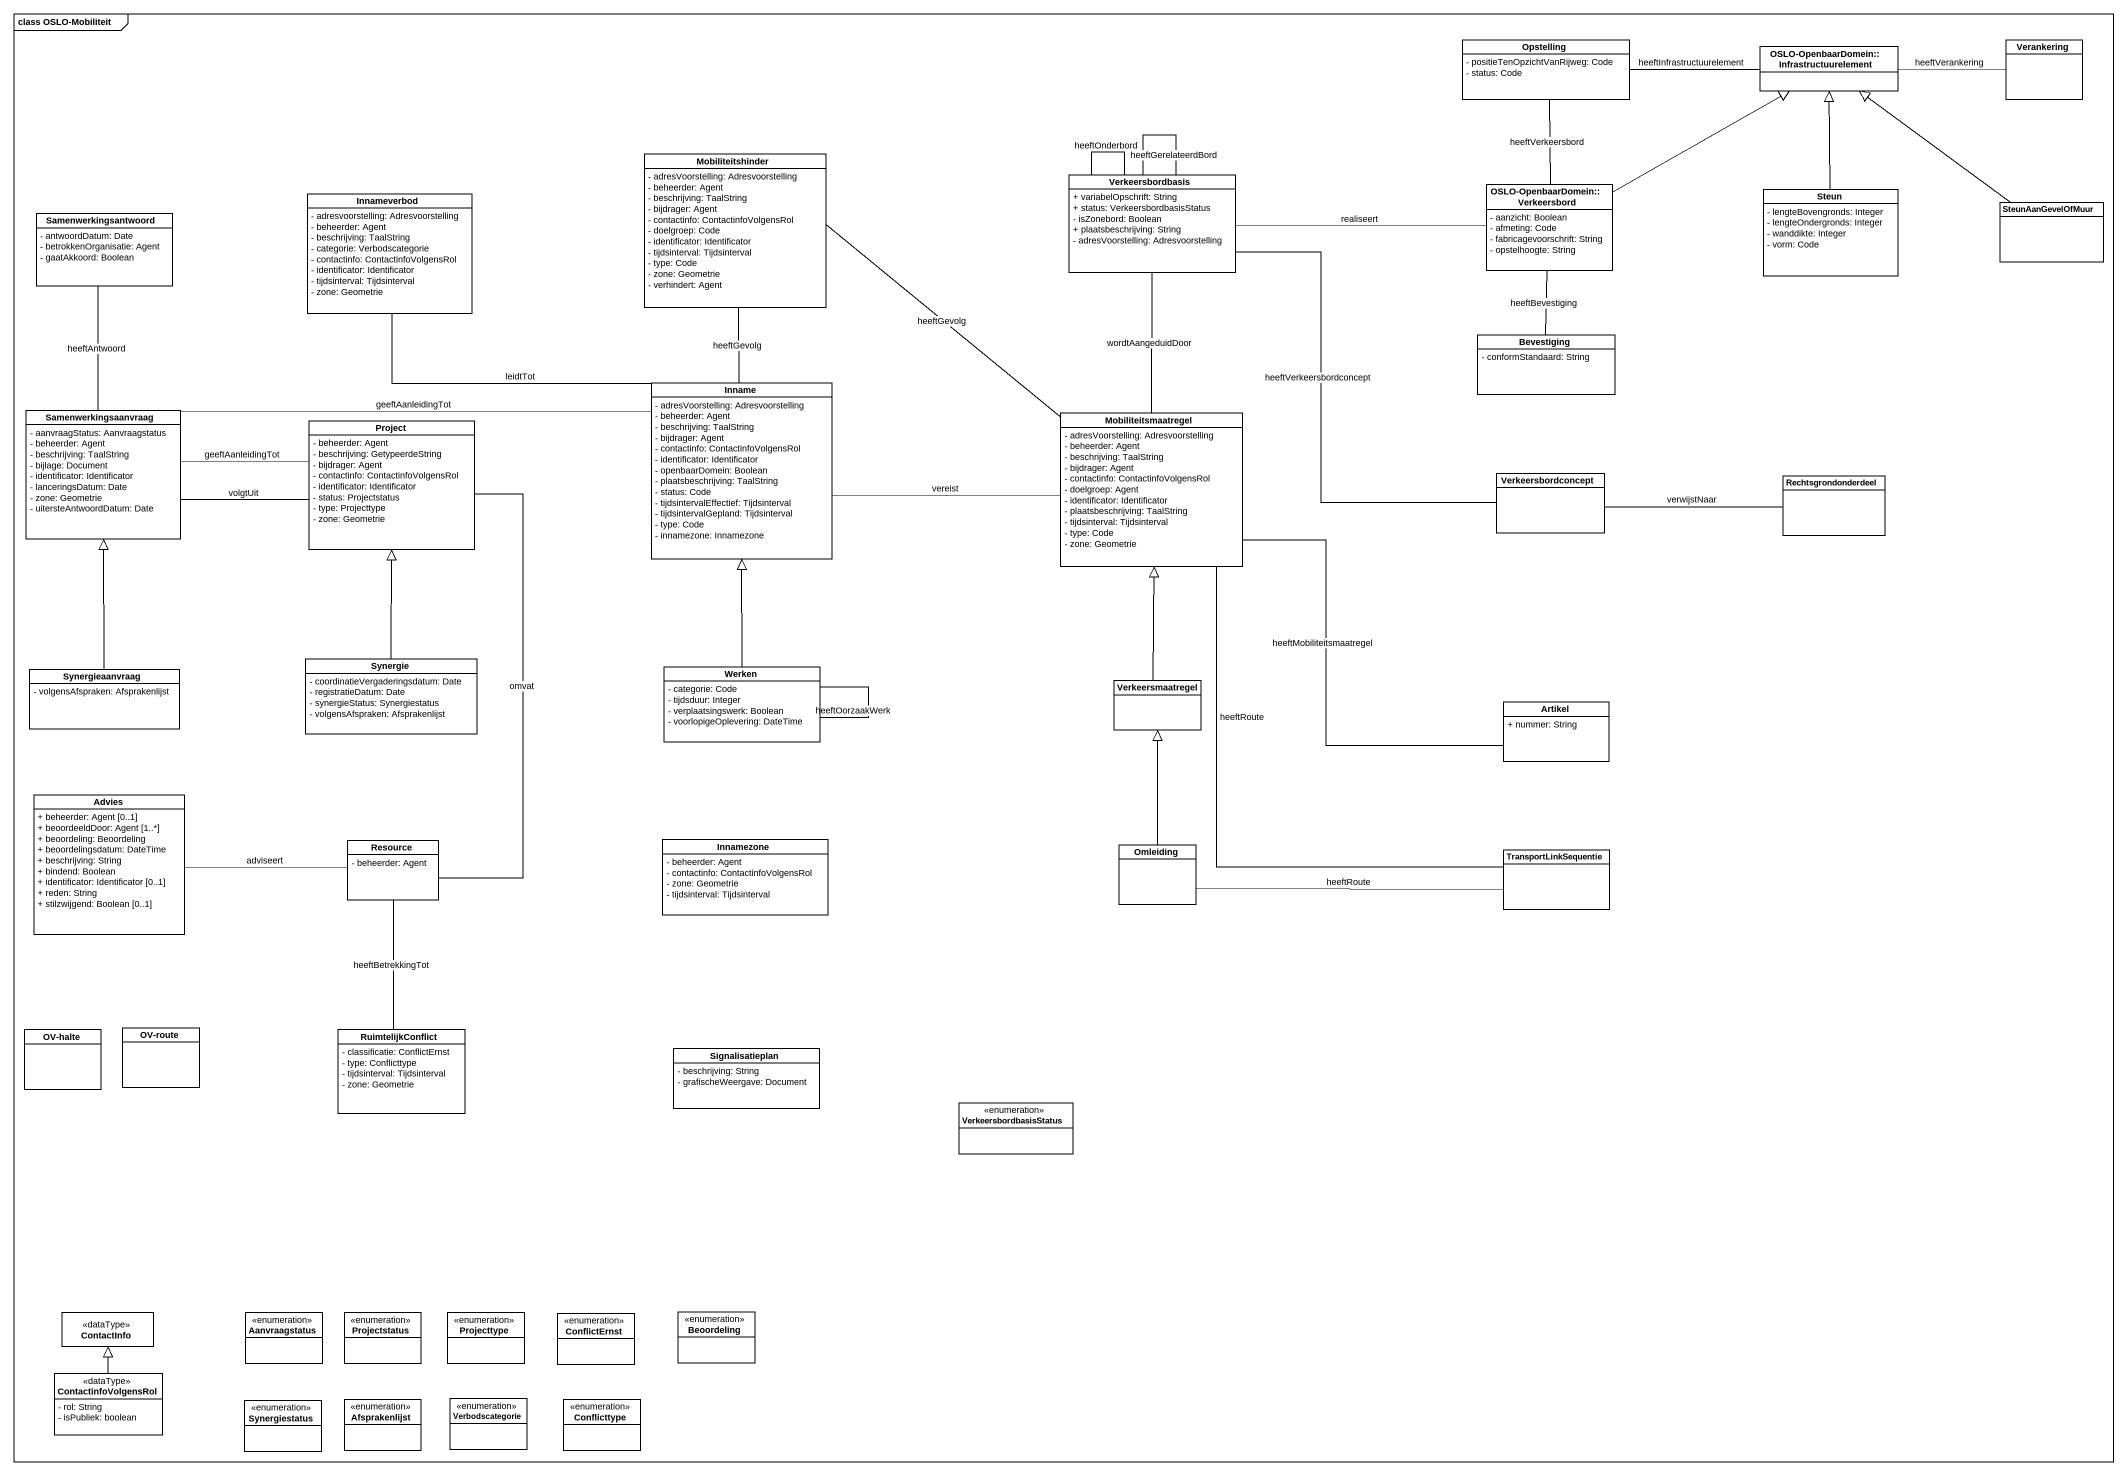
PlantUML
@startuml
mainframe class OSLO-Mobiliteit
hide circle
hide empty members
skinparam classAttributeIconSize 0
class Opstelling {
  - positieTenOpzichtVanRijweg: Code
  - status: Code
}
class Verankering
class "OSLO-OpenbaarDomein::Infrastructuurelement" as OSLO_OpenbaarDomein
class Mobiliteitshinder {
  - adresVoorstelling: Adresvoorstelling
  - beheerder: Agent
  - beschrijving: TaalString
  - bijdrager: Agent
  - contactinfo: ContactinfoVolgensRol
  - doelgroep: Code
  - identificator: Identificator
  - tijdsinterval: Tijdsinterval
  - type: Code
  - zone: Geometrie
  - verhindert: Agent
}
class Innameverbod {
  - adresvoorstelling: Adresvoorstelling
  - beheerder: Agent
  - beschrijving: TaalString
  - categorie: Verbodscategorie
  - contactinfo: ContactinfoVolgensRol
  - identificator: Identificator
  - tijdsinterval: Tijdsinterval
  - zone: Geometrie
}
class Verkeersbordbasis {
  + variabelOpschrift: String
  + status: VerkeersbordbasisStatus
  - isZonebord: Boolean
  + plaatsbeschrijving: String
  - adresVoorstelling: Adresvoorstelling
}
class "OSLO-OpenbaarDomein::Verkeersbord" as OSLO_OpenbaarDomein_2 {
  - aanzicht: Boolean
  - afmeting: Code
  - fabricagevoorschrift: String
  - opstelhoogte: String
}
class Steun {
  - lengteBovengronds: Integer
  - lengteOndergronds: Integer
  - wanddikte: Integer
  - vorm: Code
}
class Samenwerkingsantwoord {
  - antwoordDatum: Date
  - betrokkenOrganisatie: Agent
  - gaatAkkoord: Boolean
}
class SteunAanGevelOfMuur
class Bevestiging {
  - conformStandaard: String
}
class Inname {
  - adresVoorstelling: Adresvoorstelling
  - beheerder: Agent
  - beschrijving: TaalString
  - bijdrager: Agent
  - contactinfo: ContactinfoVolgensRol
  - identificator: Identificator
  - openbaarDomein: Boolean
  - plaatsbeschrijving: TaalString
  - status: Code
  - tijdsintervalEffectief: Tijdsinterval
  - tijdsintervalGepland: Tijdsinterval
  - type: Code
  - innamezone: Innamezone
}
class Samenwerkingsaanvraag {
  - aanvraagStatus: Aanvraagstatus
  - beheerder: Agent
  - beschrijving: TaalString
  - bijlage: Document
  - identificator: Identificator
  - lanceringsDatum: Date
  - zone: Geometrie
  - uitersteAntwoordDatum: Date
}
class Project {
  - beheerder: Agent
  - beschrijving: GetypeerdeString
  - bijdrager: Agent
  - contactinfo: ContactinfoVolgensRol
  - identificator: Identificator
  - status: Projectstatus
  - type: Projecttype
  - zone: Geometrie
}
class Mobiliteitsmaatregel {
  - adresVoorstelling: Adresvoorstelling
  - beheerder: Agent
  - beschrijving: TaalString
  - bijdrager: Agent
  - contactinfo: ContactinfoVolgensRol
  - doelgroep: Agent
  - identificator: Identificator
  - plaatsbeschrijving: TaalString
  - tijdsinterval: Tijdsinterval
  - type: Code
  - zone: Geometrie
}
class Verkeersbordconcept
class Rechtsgrondonderdeel
class Synergie {
  - coordinatieVergaderingsdatum: Date
  - registratieDatum: Date
  - synergieStatus: Synergiestatus
  - volgensAfspraken: Afsprakenlijst
}
class Synergieaanvraag {
  - volgensAfspraken: Afsprakenlijst
}
class Werken {
  - categorie: Code
  - tijdsduur: Integer
  - verplaatsingswerk: Boolean
  - voorlopigeOplevering: DateTime
}
class Verkeersmaatregel
class Artikel {
  + nummer: String
}
class Advies {
  + beheerder: Agent [0..1]
  + beoordeeldDoor: Agent [1..*]
  + beoordeling: Beoordeling
  + beoordelingsdatum: DateTime
  + beschrijving: String
  + bindend: Boolean
  + identificator: Identificator [0..1]
  + reden: String
  + stilzwijgend: Boolean [0..1]
}
class Resource {
  - beheerder: Agent
}
class Innamezone {
  - beheerder: Agent
  - contactinfo: ContactinfoVolgensRol
  - zone: Geometrie
  - tijdsinterval: Tijdsinterval
}
class Omleiding
class TransportLinkSequentie
class "OV-halte" as OV_halte
class "OV-route" as OV_route
class RuimtelijkConflict {
  - classificatie: ConflictErnst
  - type: Conflicttype
  - tijdsinterval: Tijdsinterval
  - zone: Geometrie
}
class Signalisatieplan {
  - beschrijving: String
  - grafischeWeergave: Document
}
enum VerkeersbordbasisStatus
class ContactInfo <<dataType>>
enum Aanvraagstatus
enum Projectstatus
enum Projecttype
enum ConflictErnst
enum Beoordeling
class ContactinfoVolgensRol <<dataType>> {
  - rol: String
  - isPubliek: boolean
}
enum Synergiestatus
enum Afsprakenlijst
enum Verbodscategorie
enum Conflicttype
Opstelling -right- OSLO_OpenbaarDomein : heeftInfrastructuurelement
Opstelling -- OSLO_OpenbaarDomein_2 : heeftVerkeersbord
OSLO_OpenbaarDomein -right- Verankering : heeftVerankering
Verkeersbordbasis -- Verkeersbordbasis : heeftGerelateerdBord
Verkeersbordbasis -- Verkeersbordbasis : heeftOnderbord
Verkeersbordbasis -- Verkeersbordconcept : heeftVerkeersbordconcept
OSLO_OpenbaarDomein_2 -right-|> OSLO_OpenbaarDomein
OSLO_OpenbaarDomein_2 -left- Verkeersbordbasis : realiseert
OSLO_OpenbaarDomein_2 -- Bevestiging : heeftBevestiging
Steun -up-|> OSLO_OpenbaarDomein
SteunAanGevelOfMuur -up-|> OSLO_OpenbaarDomein
Inname -up- Mobiliteitshinder : heeftGevolg
Inname -up- Innameverbod : leidtTot
Inname -left- Samenwerkingsaanvraag : geeftAanleidingTot
Inname -right- Mobiliteitsmaatregel : vereist
Samenwerkingsaanvraag -up- Samenwerkingsantwoord : heeftAntwoord
Project -left- Samenwerkingsaanvraag : volgtUit
Project -left- Samenwerkingsaanvraag : geeftAanleidingTot
Project -- Resource : omvat
Mobiliteitsmaatregel -up- Mobiliteitshinder : heeftGevolg
Mobiliteitsmaatregel -up- Verkeersbordbasis : wordtAangeduidDoor
Mobiliteitsmaatregel -- TransportLinkSequentie : heeftRoute
Verkeersbordconcept -right- Rechtsgrondonderdeel : verwijstNaar
Synergie -up-|> Project
Synergieaanvraag -up-|> Samenwerkingsaanvraag
Werken -up-|> Inname
Werken -- Werken : heeftOorzaakWerk
Verkeersmaatregel -up-|> Mobiliteitsmaatregel
Artikel -left- Mobiliteitsmaatregel : heeftMobiliteitsmaatregel
Advies -right- Resource : adviseert
Omleiding -up-|> Verkeersmaatregel
Omleiding -right- TransportLinkSequentie : heeftRoute
RuimtelijkConflict -up- Resource : heeftBetrekkingTot
ContactinfoVolgensRol -up-|> ContactInfo
@enduml
